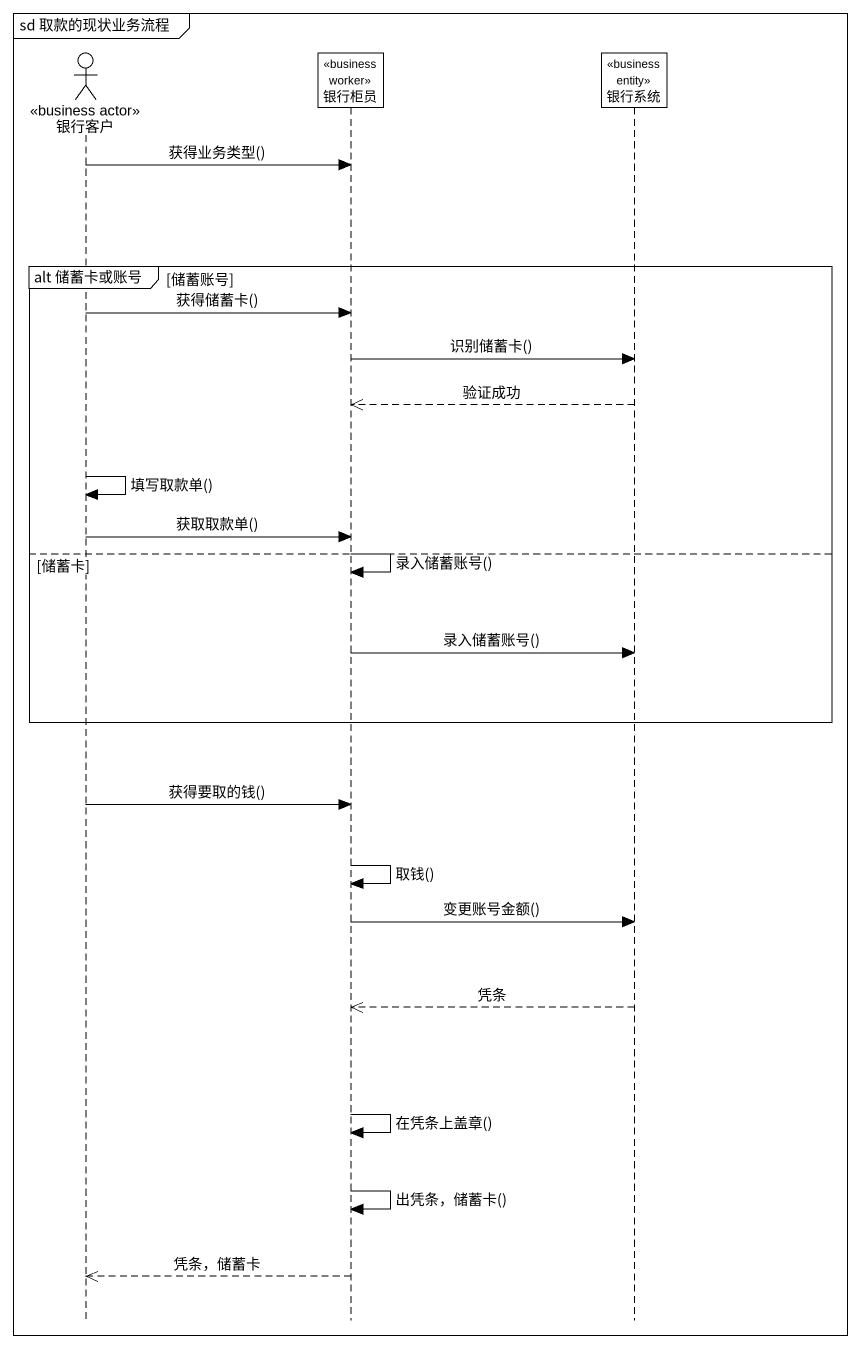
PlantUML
@startuml
mainframe sd 取款的现状业务流程
hide footbox
actor 银行客户 <<business actor>>
participant 银行柜员 <<business worker>>
participant 银行系统 <<business entity>>

银行客户 -> 银行柜员 : 获得业务类型()
group alt 储蓄卡或账号 [储蓄账号]
  银行客户 -> 银行柜员 : 获得储蓄卡()
  银行柜员 -> 银行系统 : 识别储蓄卡()
  银行系统 -->> 银行柜员 : 验证成功
  银行客户 -> 银行客户 : 填写取款单()
  银行客户 -> 银行柜员 : 获取取款单()
else 储蓄卡
  银行柜员 -> 银行柜员 : 录入储蓄账号()
  银行柜员 -> 银行系统 : 录入储蓄账号()
end
银行客户 -> 银行柜员 : 获得要取的钱()
银行柜员 -> 银行柜员 : 取钱()
银行柜员 -> 银行系统 : 变更账号金额()
银行系统 -->> 银行柜员 : 凭条
银行柜员 -> 银行柜员 : 在凭条上盖章()
银行柜员 -> 银行柜员 : 出凭条，储蓄卡()
银行柜员 -->> 银行客户 : 凭条，储蓄卡
@enduml
